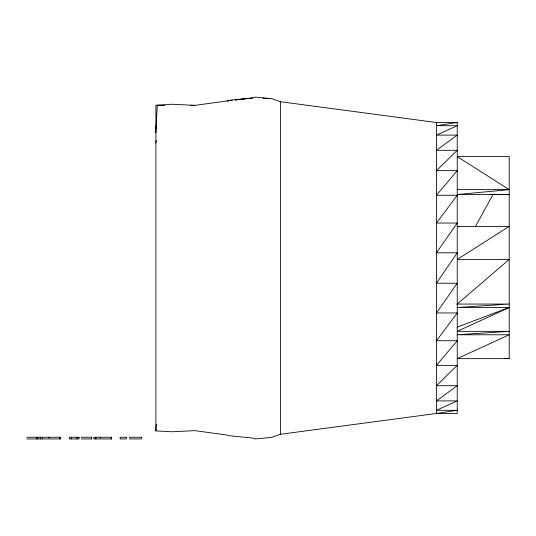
<?xml version="1.0" encoding="UTF-8"?>
<svg xmlns="http://www.w3.org/2000/svg" width="536" height="536" viewBox="0 0 536 536"><rect width="100%" height="100%" fill="white"/><g stroke="black" fill="none" stroke-linecap="round" stroke-linejoin="round"><path stroke-width="0.8" d="M155.902 132.908L156.237 126.221M268.013 98.463L270.821 98.483L280.596 101.74L436.465 122.523L436.465 413.477L457.242 413.477L457.242 122.523L436.465 125.705L457.242 125.705L436.465 135.099L457.242 135.099L436.465 150.308L457.242 150.308L436.465 170.656L457.242 170.656L436.465 195.265L457.242 195.265L436.465 223.043L457.242 223.043L436.465 252.791L457.242 252.791L436.465 283.209L457.242 283.209L436.465 312.957L457.242 312.957L436.465 340.735L457.242 340.735L436.465 365.344L457.242 365.344L436.465 385.692L457.242 385.692L436.465 400.901L457.242 400.901L436.465 410.295L457.242 410.295L436.465 413.477L280.596 434.261L270.821 437.517L255.082 438.944L252.751 438.059L228.711 435.688L227.217 435.071L194.93 430.643L172.056 431.775L155.902 430.904L156.231 424.311M155.902 128.941L157.303 105.311L172.056 104.225L194.93 105.358L228.852 100.734L227.217 100.929L228.711 100.312L252.751 97.941L255.082 97.056L270.425 98.55M155.902 142.844L156.251 140.419M475.372 226.547L493.087 194.38M457.242 304.059L509.2 259.444L457.242 259.444L509.2 226.38L457.242 226.38L458.896 226.534M456.826 304.059L509.2 304.059L457.242 307.497L509.2 307.497L457.242 331.342L509.2 331.342L457.242 334.772L509.2 334.772L457.242 358.638L509.2 358.638L509.2 156.579L457.242 156.579L509.2 189.644L457.242 194.521L509.2 194.521L489.408 194.293M457.242 327.107L509.2 307.497M230.487 100.534L232.121 100.339L230.507 100.547M235.398 99.944L237.85 99.649M239.492 99.448L248.49 98.363M235.451 99.964L237.924 99.676M240.396 99.388L252.751 97.941M436.465 122.523L457.242 122.523M457.242 189.644L509.2 189.644M26.8 437.255L37.373 437.255L37.373 438.944L26.8 438.944M49.781 437.255L60.354 437.255L60.354 438.944L49.781 438.944M81.117 437.255L91.689 437.255L91.689 438.944L81.117 438.944M101.009 437.255L111.582 437.255L111.582 438.944L101.009 438.944M164.827 105.324L155.902 105.096L155.902 430.904M190.749 105.351L194.93 105.358M263.156 98.262L266.352 98.363M267.953 98.416L269.554 98.463M263.196 98.302L264.797 98.356M504.249 358.289L509.2 358.638M280.596 101.74L280.596 434.261M111.354 437.255L111.354 438.944M111.233 437.255L111.233 438.944M95.83 437.255L95.83 438.944M91.455 437.255L91.455 438.944M77.01 437.255L77.01 438.944M71.509 437.255L71.509 438.944M60.126 437.255L60.126 438.944M60.005 437.255L60.005 438.944M42.485 437.255L42.485 438.944M40.287 437.255L40.287 438.944M37.145 437.255L37.145 438.944M37.024 437.255L37.024 438.944M49.071 437.255L38.029 437.255L38.029 438.944L49.071 438.944L49.071 437.255M79.067 437.255L69.446 437.255L69.446 438.944L79.067 438.944L79.067 437.255M100.252 437.255L93.766 437.255L93.766 438.944L100.252 438.944L100.252 437.255M126.349 437.255L120.171 437.255L120.171 438.944L126.349 438.944L126.349 437.255M141.457 437.255L129.692 437.255L129.692 438.944L141.457 438.944L141.457 437.255"/></g></svg>
